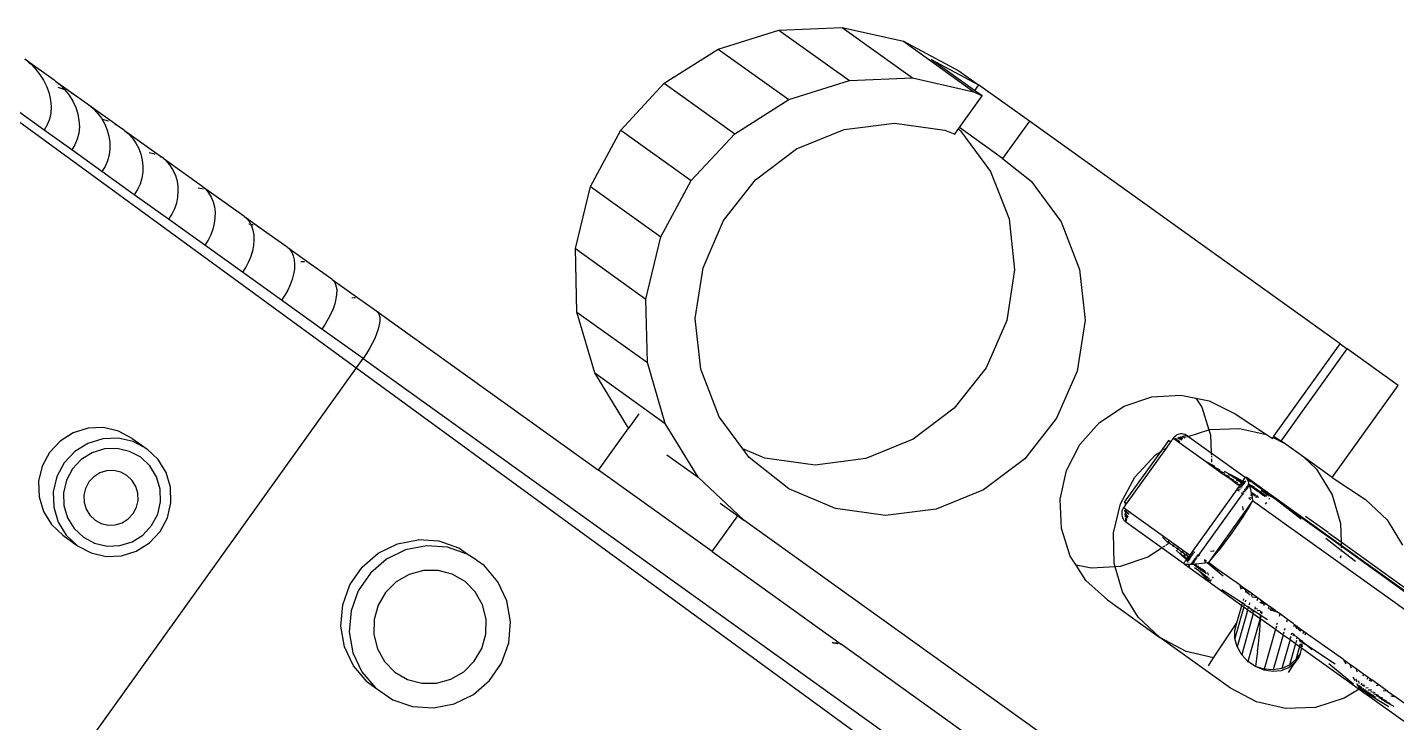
# Model space of a CAD drawing. Header units: metres. Extents: x 141303 to 146299, y 125960 to 127091.
# Drawn here: x 142377.5376 to 142377.8622, y 126614.1371 to 126614.3019 of the extents above; entities that cross this region are included whole.
import ezdxf

# ---------------------------------------------------------------- set-up
doc = ezdxf.new("R2010")
doc.units = ezdxf.units.M
doc.header["$MEASUREMENT"] = 0
doc.layers.add('Edges', color=7, linetype='Continuous')
doc.layers.add('projection lines', color=221, linetype='Continuous')
doc.layers.add('WALL NEW', color=7, linetype='Continuous', lineweight=25)

# ---------------------------------------------------------------- blocks, each defined once
blk = doc.blocks.new('ultrasound machine pl')
at = {"layer": 'Edges'}
for p, q in [((178.111, 92.696), (178.094, 92.617)), ((178.116, 92.8), (178.111, 92.72)), ((178.111, 92.72), (178.111, 92.696)), ((178.111, 92.696), (178.116, 92.613)), ((178.116, 92.8), (178.116, 92.613)), ((178.067, 92.517), (178.03, 92.423)), ((178.094, 92.617), (178.067, 92.517)), ((178.116, 92.613), (178.118, 92.309)), ((177.483, 92.022), (177.483, 92.445)), ((177.983, 92.335), (177.929, 92.257)), ((178.03, 92.423), (177.983, 92.335)), ((178.116, 92.285), (178.111, 92.21)), ((178.118, 92.309), (178.116, 92.285)), ((178.116, 92.285), (178.116, 91.937)), ((177.798, 92.129), (177.724, 92.083)), ((177.866, 92.187), (177.798, 92.129)), ((177.929, 92.257), (177.866, 92.187)), ((178.067, 92.209), (178.089, 92.141)), ((178.094, 92.113), (178.067, 92.02)), ((178.089, 92.141), (178.094, 92.113)), ((178.111, 92.21), (178.094, 92.113)), ((177.565, 92.029), (177.483, 92.022)), ((177.483, 91.557), (177.483, 92.022)), ((177.646, 92.049), (177.565, 92.029)), ((177.724, 92.083), (177.646, 92.049)), ((178.03, 91.932), (177.983, 91.85)), ((178.067, 92.02), (178.03, 91.932)), ((178.111, 92.013), (178.116, 91.937)), ((178.116, 91.937), (178.118, 91.748)), ((177.929, 91.776), (177.866, 91.712)), ((177.983, 91.85), (177.929, 91.776)), ((178.116, 91.726), (178.111, 91.657)), ((178.118, 91.748), (178.116, 91.726)), ((178.116, 91.726), (178.116, 91.219)), ((177.565, 91.563), (177.483, 91.557)), ((177.483, 91.052), (177.483, 91.557)), ((177.646, 91.582), (177.565, 91.563)), ((177.724, 91.614), (177.646, 91.582)), ((177.798, 91.657), (177.724, 91.614)), ((177.866, 91.712), (177.798, 91.657)), ((178.094, 91.567), (178.067, 91.481)), ((178.111, 91.657), (178.094, 91.567)), ((178.03, 91.399), (177.983, 91.324)), ((178.067, 91.481), (178.03, 91.399)), ((178.067, 91.464), (178.089, 91.403)), ((178.089, 91.403), (178.094, 91.381)), ((177.866, 91.196), (177.798, 91.145)), ((177.929, 91.255), (177.866, 91.196)), ((177.983, 91.324), (177.929, 91.255)), ((178.111, 91.287), (178.116, 91.219)), ((178.116, 91.219), (178.118, 91.147)), ((177.565, 91.058), (177.483, 91.052)), ((177.483, 90.511), (177.483, 91.052)), ((177.646, 91.076), (177.565, 91.058)), ((177.724, 91.105), (177.646, 91.076)), ((177.798, 91.145), (177.724, 91.105)), ((178.094, 90.981), (178.067, 90.903)), ((178.111, 91.063), (178.094, 90.981)), ((178.117, 91.129), (178.111, 91.063)), ((178.118, 91.147), (178.117, 91.129)), ((178.117, 91.129), (178.118, 90.508)), ((178.03, 90.828), (177.983, 90.759)), ((178.067, 90.903), (178.03, 90.828)), ((177.866, 90.642), (177.798, 90.596)), ((177.929, 90.696), (177.866, 90.642)), ((177.983, 90.759), (177.929, 90.696)), ((178.067, 90.679), (178.089, 90.625)), ((178.089, 90.625), (178.094, 90.607)), ((177.565, 90.516), (177.483, 90.511)), ((177.483, 89.936), (177.483, 90.511)), ((177.646, 90.532), (177.565, 90.516)), ((177.724, 90.559), (177.646, 90.532)), ((177.798, 90.596), (177.724, 90.559)), ((178.111, 90.433), (178.094, 90.359)), ((178.111, 90.523), (178.118, 90.508)), ((178.116, 90.463), (178.111, 90.433)), ((178.115, 90.477), (178.118, 90.508)), ((178.115, 90.477), (178.116, 90.463)), ((178.116, 90.463), (178.118, 89.836)), ((178.067, 90.288), (178.03, 90.221)), ((178.094, 90.359), (178.067, 90.288)), ((177.866, 90.054), (177.798, 90.012)), ((177.929, 90.103), (177.866, 90.054)), ((177.983, 90.159), (177.929, 90.103)), ((178.03, 90.221), (177.983, 90.159)), ((177.565, 89.941), (177.483, 89.936)), ((177.483, 89.33), (177.483, 89.936)), ((177.646, 89.955), (177.565, 89.941)), ((177.724, 89.979), (177.646, 89.955)), ((177.798, 90.012), (177.724, 89.979)), ((178.067, 89.86), (178.089, 89.814)), ((178.094, 89.704), (178.067, 89.642)), ((178.089, 89.814), (178.094, 89.798)), ((178.111, 89.769), (178.094, 89.704)), ((178.116, 89.82), (178.111, 89.769)), ((178.111, 89.726), (178.116, 89.674)), ((178.118, 89.836), (178.116, 89.82)), ((178.116, 89.82), (178.116, 89.674)), ((178.116, 89.674), (178.118, 89.134)), ((177.983, 89.528), (177.929, 89.478)), ((178.03, 89.582), (177.983, 89.528)), ((178.067, 89.642), (178.03, 89.582)), ((173.554, 89.299), (173.386, 89.172)), ((173.75, 89.379), (173.554, 89.299)), ((173.96, 89.407), (173.75, 89.379)), ((174.17, 89.379), (173.96, 89.407)), ((174.365, 89.299), (174.17, 89.379)), ((174.533, 89.172), (174.365, 89.299)), ((177.565, 89.335), (177.483, 89.33)), ((177.483, 88.699), (177.483, 89.33)), ((177.646, 89.348), (177.565, 89.335)), ((177.724, 89.369), (177.646, 89.348)), ((177.798, 89.398), (177.724, 89.369)), ((177.866, 89.435), (177.798, 89.398)), ((177.929, 89.478), (177.866, 89.435)), ((173.386, 89.172), (173.258, 89.006)), ((173.75, 89.134), (173.554, 89.054)), ((173.96, 89.161), (173.75, 89.134)), ((174.17, 89.134), (173.96, 89.161)), ((174.365, 89.054), (174.17, 89.134)), ((174.662, 89.006), (174.533, 89.172)), ((178.116, 89.12), (178.111, 89.077)), ((178.118, 89.134), (178.116, 89.12)), ((178.116, 89.12), (178.116, 88.856)), ((173.258, 89.006), (173.177, 88.812)), ((173.386, 88.926), (173.258, 88.76)), ((173.554, 89.054), (173.386, 88.926)), ((173.625, 88.933), (173.486, 88.827)), ((173.786, 88.999), (173.625, 88.933)), ((173.96, 89.021), (173.786, 88.999)), ((174.133, 88.999), (173.96, 89.021)), ((174.294, 88.933), (174.133, 88.999)), ((174.433, 88.827), (174.294, 88.933)), ((174.533, 88.926), (174.365, 89.054)), ((174.662, 88.76), (174.533, 88.926)), ((174.743, 88.812), (174.662, 89.006)), ((178.067, 88.967), (178.03, 88.916)), ((178.067, 89.012), (178.079, 88.991)), ((178.079, 88.991), (178.067, 88.967)), ((178.094, 89.021), (178.079, 88.991)), ((178.079, 88.991), (178.089, 88.973)), ((178.089, 88.973), (178.094, 88.96)), ((178.111, 89.077), (178.094, 89.021)), ((173.177, 88.812), (173.149, 88.605)), ((173.258, 88.76), (173.177, 88.567)), ((173.486, 88.827), (173.38, 88.69)), ((173.945, 88.737), (173.848, 88.724)), ((174.042, 88.724), (173.945, 88.737)), ((174.539, 88.69), (174.433, 88.827)), ((174.743, 88.567), (174.662, 88.76)), ((174.77, 88.605), (174.743, 88.812)), ((177.798, 88.757), (177.724, 88.732)), ((177.866, 88.788), (177.798, 88.757)), ((177.929, 88.826), (177.866, 88.788)), ((177.983, 88.868), (177.929, 88.826)), ((178.03, 88.916), (177.983, 88.868)), ((178.111, 88.9), (178.116, 88.856)), ((178.116, 88.856), (178.118, 88.406)), ((173.149, 88.605), (173.149, 88.359)), ((173.177, 88.567), (173.149, 88.359)), ((173.38, 88.69), (173.313, 88.53)), ((173.621, 88.552), (173.584, 88.463)), ((173.681, 88.629), (173.621, 88.552)), ((173.758, 88.687), (173.681, 88.629)), ((173.848, 88.724), (173.758, 88.687)), ((174.132, 88.687), (174.042, 88.724)), ((174.209, 88.629), (174.132, 88.687)), ((174.269, 88.552), (174.209, 88.629)), ((174.306, 88.463), (174.269, 88.552)), ((174.606, 88.53), (174.539, 88.69)), ((174.77, 88.359), (174.743, 88.567)), ((174.77, 88.605), (174.77, 88.359)), ((177.565, 88.702), (177.483, 88.699)), ((177.483, 88.044), (177.483, 88.699)), ((177.646, 88.713), (177.565, 88.702)), ((177.724, 88.732), (177.646, 88.713)), ((173.313, 88.53), (173.29, 88.359)), ((173.584, 88.463), (173.571, 88.367)), ((173.571, 88.367), (173.584, 88.271)), ((174.319, 88.367), (174.306, 88.463)), ((174.306, 88.271), (174.319, 88.367)), ((174.629, 88.359), (174.606, 88.53)), ((178.116, 88.395), (178.111, 88.359)), ((178.118, 88.406), (178.116, 88.395)), ((178.116, 88.395), (178.116, 88.015)), ((173.149, 88.359), (173.177, 88.151)), ((173.29, 88.359), (173.313, 88.188)), ((173.313, 88.188), (173.38, 88.028)), ((173.584, 88.271), (173.621, 88.182)), ((173.621, 88.182), (173.681, 88.106)), ((174.209, 88.106), (174.269, 88.182)), ((174.269, 88.182), (174.306, 88.271)), ((174.539, 88.028), (174.606, 88.188)), ((174.606, 88.188), (174.629, 88.359)), ((174.743, 88.151), (174.77, 88.359)), ((177.983, 88.185), (177.929, 88.15)), ((178.03, 88.225), (177.983, 88.185)), ((178.067, 88.267), (178.03, 88.225)), ((178.094, 88.312), (178.067, 88.267)), ((178.111, 88.359), (178.094, 88.312)), ((173.177, 88.151), (173.258, 87.958)), ((173.38, 88.028), (173.486, 87.891)), ((173.681, 88.106), (173.758, 88.047)), ((173.758, 88.047), (173.848, 88.01)), ((173.848, 88.01), (173.945, 87.997)), ((173.945, 87.997), (174.042, 88.01)), ((174.042, 88.01), (174.132, 88.047)), ((174.132, 88.047), (174.209, 88.106)), ((174.433, 87.891), (174.539, 88.028)), ((174.662, 87.958), (174.743, 88.151)), ((177.565, 88.047), (177.483, 88.044)), ((177.483, 87.37), (177.483, 88.044)), ((177.646, 88.056), (177.565, 88.047)), ((177.724, 88.071), (177.646, 88.056)), ((177.798, 88.092), (177.724, 88.071)), ((177.866, 88.118), (177.798, 88.092)), ((177.929, 88.15), (177.866, 88.118)), ((178.067, 88.138), (178.089, 88.107)), ((178.089, 88.107), (178.094, 88.097)), ((178.111, 88.049), (178.116, 88.015)), ((178.116, 88.015), (178.118, 87.658)), ((173.258, 87.958), (173.386, 87.792)), ((173.486, 87.891), (173.625, 87.786)), ((174.294, 87.786), (174.433, 87.891)), ((174.533, 87.792), (174.662, 87.958)), ((173.386, 87.792), (173.554, 87.664)), ((173.554, 87.664), (173.75, 87.584)), ((173.625, 87.786), (173.786, 87.719)), ((173.786, 87.719), (173.96, 87.697)), ((173.96, 87.697), (174.133, 87.719)), ((174.133, 87.719), (174.294, 87.786)), ((174.17, 87.584), (174.365, 87.664)), ((174.365, 87.664), (174.533, 87.792)), ((178.111, 87.62), (178.094, 87.583)), ((178.116, 87.649), (178.111, 87.62)), ((178.118, 87.658), (178.116, 87.649)), ((178.116, 87.649), (178.116, 87.187)), ((173.75, 87.584), (173.96, 87.557)), ((173.96, 87.557), (174.17, 87.584)), ((177.866, 87.429), (177.798, 87.408)), ((177.929, 87.454), (177.866, 87.429)), ((177.983, 87.482), (177.929, 87.454)), ((178.03, 87.513), (177.983, 87.482)), ((178.067, 87.547), (178.03, 87.513)), ((178.094, 87.583), (178.067, 87.547)), ((177.565, 87.372), (177.483, 87.37)), ((177.483, 86.681), (177.483, 87.37)), ((177.646, 87.38), (177.565, 87.372)), ((177.724, 87.392), (177.646, 87.38)), ((177.798, 87.408), (177.724, 87.392)), ((178.067, 87.284), (178.089, 87.26)), ((178.089, 87.26), (178.094, 87.251)), ((178.111, 87.214), (178.116, 87.187)), ((178.116, 87.187), (178.118, 86.907)), ((178.111, 86.877), (178.094, 86.848)), ((178.116, 86.899), (178.111, 86.877)), ((178.118, 86.907), (178.116, 86.899)), ((178.116, 86.899), (178.116, 83.188)), ((177.565, 86.683), (177.483, 86.681)), ((177.646, 86.688), (177.565, 86.683)), ((177.724, 86.698), (177.646, 86.688)), ((177.798, 86.711), (177.724, 86.698)), ((177.866, 86.727), (177.798, 86.711)), ((177.929, 86.747), (177.866, 86.727)), ((177.983, 86.769), (177.929, 86.747)), ((178.03, 86.793), (177.983, 86.769)), ((178.067, 86.82), (178.03, 86.793)), ((178.094, 86.848), (178.067, 86.82)), ((135.243, 86.681), (177.483, 86.681)), ((177.483, 86.681), (177.483, 56.562)), ((181.19, 85.528), (182.054, 85.64)), ((182.054, 85.64), (182.918, 85.528)), ((182.054, 85.64), (182.054, 84.46)), ((180.384, 85.201), (181.19, 85.528)), ((181.19, 85.528), (181.19, 84.349)), ((182.918, 85.528), (183.723, 85.201)), ((182.918, 85.528), (182.918, 84.349)), ((179.693, 84.681), (180.384, 85.201)), ((180.384, 85.201), (180.384, 84.021)), ((183.723, 85.201), (184.415, 84.681)), ((183.723, 85.201), (183.723, 84.021)), ((174.599, 84.953), (174.878, 85.033)), ((174.878, 85.033), (175.169, 85.038)), ((175.169, 85.038), (175.451, 84.97)), ((174.35, 84.806), (174.599, 84.953)), ((174.878, 84.894), (174.599, 84.814)), ((175.169, 84.9), (174.878, 84.894)), ((175.451, 84.832), (175.169, 84.9)), ((175.451, 84.97), (175.706, 84.833)), ((175.706, 84.694), (175.451, 84.832)), ((175.706, 84.833), (175.915, 84.636)), ((174.149, 84.6), (174.35, 84.806)), ((174.35, 84.667), (174.149, 84.461)), ((174.599, 84.814), (174.35, 84.667)), ((175.915, 84.497), (175.706, 84.694)), ((176.066, 84.392), (175.915, 84.636)), ((179.162, 84.003), (179.693, 84.681)), ((179.693, 84.681), (179.693, 83.501)), ((184.415, 84.681), (184.946, 84.003)), ((184.415, 84.681), (184.415, 83.501)), ((174.009, 84.35), (174.149, 84.6)), ((174.149, 84.461), (174.009, 84.211)), ((174.683, 84.49), (174.516, 84.375)), ((174.873, 84.56), (174.683, 84.49)), ((175.076, 84.578), (174.873, 84.56)), ((175.276, 84.545), (175.076, 84.578)), ((175.461, 84.461), (175.276, 84.545)), ((175.618, 84.334), (175.461, 84.461)), ((176.066, 84.253), (175.915, 84.497)), ((181.19, 84.349), (182.054, 84.46)), ((182.054, 84.46), (182.918, 84.349)), ((173.939, 84.073), (174.009, 84.35)), ((174.516, 84.375), (174.387, 84.222)), ((175.735, 84.171), (175.618, 84.334)), ((176.147, 84.118), (176.066, 84.392)), ((180.384, 84.021), (181.19, 84.349)), ((182.918, 84.349), (183.723, 84.021)), ((174.009, 84.211), (173.939, 83.935)), ((173.939, 84.073), (173.939, 83.935)), ((174.387, 84.222), (174.302, 84.04)), ((175.806, 83.984), (175.735, 84.171)), ((176.147, 83.979), (176.066, 84.253)), ((176.147, 83.979), (176.147, 84.118)), ((173.939, 83.935), (173.945, 83.65)), ((174.302, 84.04), (174.267, 83.844)), ((175.825, 83.785), (175.806, 83.984)), ((176.153, 83.833), (176.147, 83.979)), ((178.829, 83.213), (179.162, 84.003)), ((179.162, 84.003), (179.162, 82.823)), ((179.693, 83.501), (180.384, 84.021)), ((183.723, 84.021), (184.415, 83.501)), ((184.946, 84.003), (185.279, 83.213)), ((184.946, 84.003), (184.946, 82.823)), ((174.267, 83.844), (174.286, 83.645)), ((175.791, 83.589), (175.825, 83.785)), ((176.15, 83.822), (176.153, 83.833)), ((176.153, 83.694), (176.15, 83.822)), ((181.185, 83.638), (181.871, 83.785)), ((181.871, 83.785), (182.572, 83.752)), ((182.572, 83.752), (183.24, 83.543)), ((173.945, 83.65), (174.026, 83.376)), ((174.286, 83.645), (174.357, 83.458)), ((175.706, 83.407), (175.791, 83.589)), ((176.083, 83.418), (176.153, 83.694)), ((180.562, 83.322), (181.185, 83.638)), ((183.24, 83.543), (183.831, 83.172)), ((174.026, 83.376), (174.177, 83.132)), ((174.357, 83.458), (174.474, 83.295)), ((175.576, 83.254), (175.706, 83.407)), ((175.943, 83.168), (176.083, 83.418)), ((179.162, 82.823), (179.693, 83.501)), ((184.415, 83.501), (184.946, 82.823)), ((174.474, 83.295), (174.631, 83.168)), ((174.631, 83.168), (174.816, 83.084)), ((175.41, 83.138), (175.576, 83.254)), ((175.742, 82.962), (175.943, 83.168)), ((178.118, 81.289), (178.116, 83.188)), ((178.116, 83.188), (178.825, 83.188)), ((178.825, 83.188), (178.829, 83.213)), ((178.825, 83.188), (178.829, 83.188)), ((178.829, 83.213), (178.829, 83.188)), ((178.829, 83.188), (179.06, 83.188)), ((180.043, 82.859), (180.562, 83.322)), ((183.831, 83.172), (184.303, 82.663)), ((185.279, 83.213), (185.393, 82.366)), ((185.279, 83.213), (185.279, 82.033)), ((174.177, 83.132), (174.387, 82.935)), ((174.816, 83.084), (175.016, 83.051)), ((175.016, 83.051), (175.219, 83.069)), ((175.219, 83.069), (175.41, 83.138)), ((175.493, 82.815), (175.742, 82.962)), ((174.387, 82.935), (174.641, 82.797)), ((174.641, 82.797), (174.924, 82.729)), ((175.214, 82.735), (175.493, 82.815)), ((178.829, 82.033), (179.162, 82.823)), ((179.664, 82.279), (180.043, 82.859)), ((184.946, 82.823), (185.279, 82.033)), ((174.924, 82.729), (175.214, 82.735)), ((184.303, 82.663), (184.625, 82.052)), ((185.296, 82.765), (185.393, 82.039)), ((185.296, 82.039), (185.296, 82.765)), ((178.829, 82.557), (178.829, 82.033)), ((179.497, 81.764), (179.664, 82.279)), ((185.393, 82.366), (185.393, 82.039)), ((178.715, 81.186), (178.829, 82.033)), ((184.625, 82.052), (184.657, 81.911)), ((185.279, 82.033), (185.296, 81.911)), ((185.393, 82.039), (185.296, 82.039)), ((185.296, 81.911), (185.296, 82.039)), ((185.393, 81.186), (185.393, 82.039)), ((184.742, 81.872), (184.529, 81.217)), ((184.657, 81.911), (184.744, 81.911)), ((184.744, 81.911), (184.742, 81.872)), ((184.744, 81.911), (184.766, 81.911)), ((184.766, 81.186), (184.766, 81.911)), ((184.766, 81.911), (185.296, 81.911)), ((179.451, 81.624), (179.497, 81.764)), ((179.568, 81.444), (179.497, 81.764)), ((178.715, 81.581), (178.715, 81.289)), ((179.418, 80.937), (179.451, 81.624)), ((178.118, 81.289), (178.116, 79.126)), ((178.118, 81.289), (178.715, 81.289)), ((178.715, 81.289), (178.715, 81.186)), ((179.89, 80.833), (179.568, 81.444)), ((178.715, 75.575), (178.715, 81.186)), ((184.529, 81.217), (184.15, 80.637)), ((184.766, 81.186), (184.742, 80.692)), ((185.393, 81.186), (184.766, 81.186)), ((185.393, 75.983), (185.393, 81.186)), ((179.568, 80.264), (179.418, 80.937)), ((180.362, 80.324), (179.89, 80.833)), ((184.15, 80.637), (183.632, 80.174)), ((184.742, 80.692), (184.529, 80.037)), ((179.89, 79.653), (179.568, 80.264)), ((180.953, 79.953), (180.362, 80.324)), ((183.632, 80.174), (183.008, 79.858)), ((184.529, 80.037), (184.15, 79.458)), ((181.622, 79.744), (180.953, 79.953)), ((183.008, 79.858), (182.323, 79.711)), ((180.362, 79.144), (179.89, 79.653)), ((182.323, 79.711), (181.622, 79.744)), ((184.15, 79.458), (183.632, 78.994)), ((178.067, 79.241), (178.067, 79.223)), ((178.067, 79.223), (178.094, 79.167)), ((178.094, 79.177), (178.067, 79.223)), ((178.094, 79.177), (178.094, 79.167)), ((178.094, 79.167), (178.094, 79.159)), ((178.111, 79.127), (178.111, 79.137)), ((178.116, 79.126), (178.111, 79.127)), ((178.111, 79.119), (178.116, 79.115)), ((178.118, 79.122), (178.116, 79.126)), ((178.118, 79.122), (178.116, 79.115)), ((178.116, 79.115), (178.118, 79.111)), ((178.118, 79.111), (178.116, 79.107)), ((178.116, 79.107), (178.118, 79.104)), ((178.118, 79.104), (178.116, 76.945)), ((180.953, 78.773), (180.362, 79.144)), ((183.632, 78.994), (183.008, 78.678)), ((181.622, 78.564), (180.953, 78.773)), ((183.008, 78.678), (182.323, 78.532)), ((182.323, 78.532), (181.622, 78.564)), ((181.454, 77.849), (181.822, 78.007)), ((181.822, 78.007), (182.218, 78.066)), ((182.218, 78.066), (182.617, 78.023)), ((182.617, 78.023), (182.99, 77.88)), ((181.141, 77.604), (181.454, 77.849)), ((182.99, 77.88), (183.313, 77.647)), ((180.904, 77.287), (181.141, 77.604)), ((183.313, 77.647), (183.564, 77.34)), ((180.85, 77.152), (180.904, 77.287)), ((181.884, 77.146), (182.293, 77.199)), ((182.293, 77.199), (182.702, 77.146)), ((183.564, 77.34), (183.649, 77.149)), ((180.758, 76.921), (180.85, 77.152)), ((180.935, 76.961), (180.85, 77.152)), ((181.176, 76.746), (181.504, 76.992)), ((181.504, 76.992), (181.884, 77.146)), ((181.736, 76.996), (181.73, 76.979)), ((181.744, 77.012), (181.736, 76.996)), ((181.754, 77.027), (181.744, 77.012)), ((181.766, 77.041), (181.754, 77.027)), ((181.78, 77.053), (181.766, 77.041)), ((181.795, 77.063), (181.78, 77.053)), ((181.78, 76.988), (181.811, 77.017)), ((181.78, 76.988), (181.811, 77.011)), ((181.78, 76.982), (181.811, 77.005)), ((181.811, 77.002), (181.78, 76.982)), ((181.78, 76.978), (181.811, 76.998)), ((181.78, 76.972), (181.811, 76.989)), ((181.811, 77.071), (181.795, 77.063)), ((181.828, 77.077), (181.811, 77.071)), ((181.811, 77.011), (181.811, 77.015)), ((181.811, 77.005), (181.811, 77.011)), ((181.846, 77.081), (181.828, 77.077)), ((181.828, 77.032), (181.846, 77.047)), ((181.828, 77.029), (181.846, 77.038)), ((181.828, 77.017), (181.846, 77.03)), ((181.828, 77.021), (181.846, 77.03)), ((181.828, 77.024), (181.828, 77.029)), ((181.846, 77.026), (181.828, 77.014)), ((181.828, 77.014), (181.846, 77.02)), ((181.828, 77.009), (181.828, 77.014)), ((181.828, 76.998), (181.846, 77.008)), ((181.828, 76.986), (181.846, 76.994)), ((181.865, 77.082), (181.846, 77.081)), ((181.846, 77.038), (181.846, 77.044)), ((181.846, 77.03), (181.846, 77.035)), ((181.865, 77.082), (181.865, 75.977)), ((181.908, 77.082), (181.865, 77.082)), ((181.908, 77.082), (181.928, 77.097)), ((181.908, 77.082), (181.918, 77.082)), ((181.918, 77.082), (181.928, 77.089)), ((181.918, 77.082), (181.928, 77.082)), ((182.775, 77.117), (181.928, 77.117)), ((181.928, 77.097), (181.928, 77.117)), ((181.928, 77.089), (181.928, 77.097)), ((181.928, 77.082), (181.928, 77.089)), ((182.861, 77.082), (181.928, 77.082)), ((182.702, 77.146), (182.775, 77.117)), ((182.963, 77.117), (182.775, 77.117)), ((182.775, 77.117), (182.797, 77.108)), ((182.825, 77.097), (182.861, 77.082)), ((182.963, 77.082), (182.861, 77.082)), ((182.963, 77.097), (182.963, 77.117)), ((182.963, 77.097), (182.985, 77.082)), ((182.963, 77.097), (182.963, 77.089)), ((182.963, 77.082), (182.963, 77.089)), ((182.963, 77.089), (182.974, 77.082)), ((182.974, 77.082), (182.963, 77.082)), ((182.985, 77.082), (182.974, 77.082)), ((182.985, 77.082), (183.003, 77.082)), ((183.003, 77.082), (183.007, 77.082)), ((183.026, 77.082), (183.003, 77.082)), ((183.046, 77.08), (183.026, 77.082)), ((183.026, 77.082), (183.026, 77.069)), ((183.026, 77.069), (183.046, 77.054)), ((183.026, 77.069), (183.026, 77.062)), ((183.026, 77.062), (183.046, 77.048)), ((183.026, 77.062), (183.026, 77.058)), ((183.026, 77.058), (183.046, 77.045)), ((183.026, 77.058), (183.026, 77.055)), ((183.026, 77.055), (183.046, 77.041)), ((183.026, 77.055), (183.026, 77.049)), ((183.026, 77.049), (183.046, 77.037)), ((183.026, 77.049), (183.026, 77.044)), ((183.026, 77.044), (183.046, 77.033)), ((183.026, 77.044), (183.026, 77.038)), ((183.026, 77.038), (183.046, 77.027)), ((183.026, 77.038), (183.026, 77.024)), ((183.026, 77.024), (183.046, 77.015)), ((183.026, 77.024), (183.026, 77.015)), ((183.026, 77.015), (183.046, 77.007)), ((183.026, 77.015), (183.026, 77.008)), ((183.026, 77.008), (183.046, 77.001)), ((183.026, 77.008), (183.026, 76.99)), ((183.046, 76.986), (183.026, 76.99)), ((183.026, 76.99), (183.026, 76.543)), ((183.066, 77.076), (183.046, 77.08)), ((183.084, 77.069), (183.066, 77.076)), ((183.066, 77.039), (183.066, 77.034)), ((183.066, 77.034), (183.102, 77.008)), ((183.066, 77.034), (183.102, 77.011)), ((183.066, 77.031), (183.102, 77.005)), ((183.066, 77.029), (183.102, 77.005)), ((183.066, 77.025), (183.102, 77.005)), ((183.066, 77.021), (183.102, 77)), ((183.066, 77.016), (183.102, 76.997)), ((183.066, 77.006), (183.102, 76.99)), ((183.066, 76.999), (183.083, 76.992)), ((183.066, 76.995), (183.083, 76.992)), ((183.083, 76.992), (183.089, 76.987)), ((183.102, 77.06), (183.084, 77.069)), ((183.118, 77.048), (183.102, 77.06)), ((183.102, 77.005), (183.102, 77)), ((183.132, 77.034), (183.118, 77.048)), ((183.118, 76.999), (183.118, 76.994)), ((183.118, 76.994), (183.132, 76.982)), ((183.118, 76.994), (183.132, 76.985)), ((183.118, 76.994), (183.132, 76.988)), ((183.118, 76.991), (183.132, 76.982)), ((183.144, 77.018), (183.132, 77.034)), ((183.154, 77.001), (183.144, 77.018)), ((183.161, 76.982), (183.154, 77.001)), ((183.595, 77.014), (183.4, 76.754)), ((183.649, 77.149), (183.595, 77.014)), ((183.649, 77.149), (183.725, 76.98)), ((180.714, 76.53), (180.758, 76.921)), ((181.144, 76.705), (180.935, 76.961)), ((181.725, 76.943), (181.726, 76.961)), ((181.725, 76.943), (181.73, 76.945)), ((181.725, 76.943), (181.725, 76.338)), ((181.73, 76.979), (181.726, 76.961)), ((181.736, 76.949), (181.766, 76.972)), ((181.736, 76.952), (181.766, 76.972)), ((181.736, 76.949), (181.766, 76.969)), ((181.736, 76.949), (181.766, 76.965)), ((181.736, 76.949), (181.766, 76.96)), ((181.736, 76.946), (181.766, 76.955)), ((181.766, 76.972), (181.766, 76.977)), ((181.78, 76.966), (181.811, 76.979)), ((181.78, 76.959), (181.811, 76.968)), ((181.828, 76.973), (181.846, 76.978)), ((183.102, 76.975), (183.066, 76.982)), ((183.089, 76.987), (183.102, 76.983)), ((183.102, 76.983), (183.102, 76.978)), ((183.118, 76.983), (183.132, 76.977)), ((183.118, 76.978), (183.132, 76.973)), ((183.132, 76.969), (183.118, 76.972)), ((183.118, 76.966), (183.132, 76.955)), ((183.144, 76.979), (183.165, 76.963)), ((183.144, 76.975), (183.165, 76.963)), ((183.144, 76.972), (183.165, 76.963)), ((183.165, 76.963), (183.144, 76.967)), ((183.144, 76.946), (183.165, 76.93)), ((183.165, 76.963), (183.161, 76.982)), ((183.165, 76.93), (183.165, 76.963)), ((183.165, 76.963), (183.167, 76.943)), ((183.167, 76.943), (183.165, 76.923)), ((183.165, 76.923), (183.165, 76.93)), ((183.165, 76.93), (183.4, 76.754)), ((183.165, 76.923), (183.165, 76.547)), ((183.725, 76.98), (183.785, 76.591)), ((180.925, 76.425), (181.144, 76.705)), ((181.144, 76.705), (181.176, 76.746)), ((181.186, 76.654), (181.144, 76.705)), ((181.509, 76.421), (181.186, 76.654)), ((183.357, 76.697), (183.165, 76.547)), ((183.4, 76.754), (183.357, 76.697)), ((183.4, 76.754), (183.41, 76.746)), ((183.41, 76.746), (183.661, 76.425)), ((180.714, 76.53), (180.714, 75.65)), ((183.026, 76.543), (183.039, 76.45)), ((183.026, 76.543), (183.026, 76.445)), ((183.039, 76.45), (183.026, 76.445)), ((183.026, 76.445), (183.046, 76.315)), ((183.026, 76.445), (183.026, 76.35)), ((183.044, 76.452), (183.039, 76.45)), ((183.039, 76.45), (183.046, 76.4)), ((183.102, 76.497), (183.066, 76.468)), ((183.132, 76.52), (183.118, 76.509)), ((183.165, 76.547), (183.144, 76.53)), ((183.165, 76.547), (183.165, 75.977)), ((183.785, 76.591), (183.806, 76.082)), ((180.768, 76.051), (180.925, 76.425)), ((181.725, 76.338), (181.509, 76.421)), ((181.725, 76.338), (181.725, 75.977)), ((181.73, 76.336), (181.725, 76.338)), ((181.766, 76.322), (181.736, 76.334)), ((181.811, 76.305), (181.78, 76.317)), ((181.828, 76.298), (181.846, 76.415)), ((181.828, 76.286), (181.828, 76.298)), ((181.841, 76.294), (181.828, 76.298)), ((181.828, 76.213), (181.841, 76.294)), ((181.828, 76.143), (181.846, 76.247)), ((181.841, 76.294), (181.846, 76.329)), ((181.846, 76.292), (181.841, 76.294)), ((183.026, 76.35), (183.046, 76.235)), ((183.026, 76.35), (183.026, 76.261)), ((183.026, 76.261), (183.046, 76.158)), ((183.026, 76.261), (183.026, 76.176)), ((183.066, 76.259), (183.102, 75.998)), ((183.661, 76.425), (183.806, 76.082)), ((181.786, 75.977), (181.811, 76.162)), ((181.792, 75.977), (181.811, 76.101)), ((181.828, 76.076), (181.846, 76.169)), ((181.828, 76.014), (181.846, 76.095)), ((183.026, 76.176), (183.046, 76.085)), ((183.026, 76.176), (183.026, 76.098)), ((183.026, 76.098), (183.046, 76.018)), ((183.026, 76.098), (183.026, 76.027)), ((183.066, 76.189), (183.098, 75.977)), ((183.066, 76.121), (183.09, 75.977)), ((183.806, 76.082), (183.81, 75.983)), ((180.714, 75.65), (180.768, 76.051)), ((181.72, 75.974), (181.725, 75.977)), ((181.72, 75.966), (181.72, 75.974)), ((181.725, 75.952), (181.72, 75.966)), ((181.72, 75.966), (181.72, 74.997)), ((181.785, 75.974), (181.725, 75.977)), ((181.725, 75.974), (181.725, 75.952)), ((181.733, 75.937), (181.725, 75.952)), ((181.749, 75.916), (181.733, 75.937)), ((181.736, 75.892), (181.733, 75.884)), ((181.744, 75.908), (181.736, 75.892)), ((181.749, 75.916), (181.744, 75.908)), ((181.764, 75.892), (181.749, 75.916)), ((181.772, 75.881), (181.764, 75.892)), ((181.78, 75.949), (181.766, 75.937)), ((181.772, 75.881), (181.774, 75.892)), ((181.777, 75.876), (181.772, 75.881)), ((181.777, 75.876), (181.779, 75.892)), ((181.782, 75.869), (181.777, 75.876)), ((181.78, 75.949), (181.785, 75.974)), ((181.78, 75.949), (181.789, 75.955)), ((181.78, 75.937), (181.78, 75.949)), ((181.782, 75.869), (181.785, 75.892)), ((181.792, 75.974), (181.785, 75.974)), ((181.786, 75.937), (181.789, 75.955)), ((181.786, 75.864), (181.793, 75.892)), ((181.789, 75.955), (181.792, 75.974)), ((181.795, 75.959), (181.789, 75.955)), ((181.8, 75.974), (181.792, 75.974)), ((181.793, 75.937), (181.795, 75.959)), ((181.795, 75.959), (181.8, 75.974)), ((181.807, 75.965), (181.795, 75.959)), ((181.796, 75.864), (181.802, 75.892)), ((181.8, 75.977), (181.811, 76.042)), ((181.809, 75.974), (181.8, 75.974)), ((181.802, 75.937), (181.807, 75.965)), ((181.806, 75.864), (181.813, 75.892)), ((181.811, 75.967), (181.807, 75.965)), ((181.809, 75.977), (181.811, 75.987)), ((181.811, 75.967), (181.809, 75.974)), ((181.819, 75.969), (181.809, 75.974)), ((181.819, 75.969), (181.811, 75.967)), ((181.812, 75.937), (181.819, 75.969)), ((181.818, 75.864), (181.825, 75.892)), ((181.828, 75.973), (181.819, 75.969)), ((181.824, 75.937), (181.828, 75.973)), ((181.833, 75.974), (181.828, 75.973)), ((181.832, 75.864), (181.841, 75.892)), ((181.836, 75.974), (181.833, 75.974)), ((181.834, 75.977), (181.846, 76.027)), ((181.846, 75.976), (181.836, 75.974)), ((181.838, 75.937), (181.849, 75.974)), ((181.849, 75.974), (181.846, 75.976)), ((181.848, 75.864), (181.858, 75.892)), ((181.865, 75.977), (181.849, 75.974)), ((181.856, 75.937), (181.868, 75.974)), ((181.868, 75.974), (181.865, 75.977)), ((181.867, 75.864), (181.878, 75.892)), ((181.89, 75.974), (181.868, 75.974)), ((181.876, 75.937), (181.89, 75.974)), ((181.886, 75.864), (181.9, 75.892)), ((181.915, 75.974), (181.89, 75.974)), ((181.898, 75.937), (181.915, 75.974)), ((181.906, 75.864), (181.921, 75.892)), ((181.928, 75.974), (181.915, 75.974)), ((181.922, 75.937), (181.928, 75.948)), ((181.922, 75.864), (181.928, 75.874)), ((181.927, 75.864), (181.928, 75.874)), ((181.928, 75.948), (181.928, 75.974)), ((182.963, 75.974), (181.928, 75.974)), ((181.928, 75.937), (181.928, 75.948)), ((181.928, 75.874), (181.928, 75.892)), ((181.928, 75.874), (182.963, 75.874)), ((181.928, 75.874), (181.949, 75.865)), ((182.963, 75.874), (182.942, 75.865)), ((182.963, 75.948), (182.963, 75.974)), ((182.976, 75.974), (182.963, 75.974)), ((182.963, 75.937), (182.963, 75.948)), ((182.963, 75.948), (182.968, 75.937)), ((182.963, 75.874), (182.963, 75.892)), ((182.963, 75.874), (182.969, 75.864)), ((182.963, 75.874), (182.963, 75.864)), ((182.97, 75.892), (182.985, 75.864)), ((182.976, 75.974), (182.992, 75.937)), ((183.001, 75.974), (182.976, 75.974)), ((182.991, 75.892), (183.004, 75.864)), ((183.001, 75.974), (183.015, 75.937)), ((183.023, 75.974), (183.001, 75.974)), ((183.012, 75.892), (183.024, 75.864)), ((183.026, 75.977), (183.023, 75.974)), ((183.023, 75.974), (183.035, 75.937)), ((183.026, 76.027), (183.041, 75.977)), ((183.026, 76.027), (183.026, 75.977)), ((183.041, 75.974), (183.026, 75.977)), ((183.032, 75.892), (183.042, 75.864)), ((183.046, 75.976), (183.041, 75.974)), ((183.041, 75.974), (183.052, 75.937)), ((183.057, 75.974), (183.046, 75.976)), ((183.05, 75.892), (183.059, 75.864)), ((183.057, 75.974), (183.067, 75.937)), ((183.066, 75.972), (183.057, 75.974)), ((183.065, 75.892), (183.073, 75.864)), ((183.066, 76.057), (183.081, 75.977)), ((183.066, 75.996), (183.07, 75.977)), ((183.072, 75.97), (183.066, 75.972)), ((183.071, 75.974), (183.072, 75.97)), ((183.082, 75.974), (183.072, 75.97)), ((183.072, 75.97), (183.079, 75.937)), ((183.084, 75.965), (183.072, 75.97)), ((183.078, 75.892), (183.085, 75.864)), ((183.09, 75.977), (183.082, 75.974)), ((183.082, 75.974), (183.084, 75.965)), ((183.084, 75.965), (183.089, 75.937)), ((183.093, 75.96), (183.084, 75.965)), ((183.089, 75.892), (183.095, 75.864)), ((183.099, 75.974), (183.09, 75.977)), ((183.091, 75.974), (183.093, 75.96)), ((183.093, 75.96), (183.097, 75.937)), ((183.102, 75.955), (183.093, 75.96)), ((183.098, 75.892), (183.103, 75.862)), ((183.165, 75.977), (183.099, 75.974)), ((183.099, 75.974), (183.102, 75.955)), ((183.102, 75.955), (183.104, 75.937)), ((183.109, 75.95), (183.102, 75.955)), ((183.105, 75.892), (183.109, 75.869)), ((183.109, 75.95), (183.11, 75.937)), ((183.118, 75.944), (183.109, 75.95)), ((183.114, 75.876), (183.109, 75.869)), ((183.111, 75.892), (183.114, 75.876)), ((183.118, 75.881), (183.114, 75.876)), ((183.114, 75.876), (183.126, 75.823)), ((183.117, 75.892), (183.118, 75.881)), ((183.125, 75.937), (183.118, 75.944)), ((183.126, 75.892), (183.118, 75.881)), ((183.118, 75.881), (183.126, 75.823)), ((183.144, 75.914), (183.126, 75.892)), ((183.157, 75.937), (183.144, 75.914)), ((183.154, 75.896), (183.144, 75.914)), ((183.161, 75.878), (183.154, 75.896)), ((183.166, 75.954), (183.157, 75.937)), ((183.161, 75.878), (183.166, 75.954)), ((183.165, 75.858), (183.161, 75.878)), ((183.165, 75.977), (183.17, 75.974)), ((183.166, 75.954), (183.165, 75.974)), ((183.171, 75.966), (183.166, 75.954)), ((183.17, 75.974), (183.171, 75.966)), ((183.171, 74.375), (183.171, 75.966)), ((183.81, 75.983), (183.828, 75.983)), ((183.828, 75.983), (183.851, 75.817)), ((183.828, 75.983), (183.846, 75.983)), ((183.846, 75.983), (183.851, 75.864)), ((183.846, 75.983), (185.393, 75.983)), ((185.393, 75.983), (185.393, 75.864)), ((181.733, 75.6), (181.764, 75.769)), ((181.733, 75.6), (181.764, 75.744)), ((181.733, 75.6), (181.764, 75.72)), ((181.733, 75.6), (181.764, 75.698)), ((181.764, 75.823), (181.764, 75.769)), ((181.786, 75.864), (181.782, 75.869)), ((181.786, 75.854), (181.786, 75.864)), ((181.794, 75.854), (181.786, 75.864)), ((181.786, 75.817), (181.794, 75.854)), ((181.786, 75.783), (181.801, 75.846)), ((181.786, 75.752), (181.809, 75.836)), ((181.786, 75.724), (181.81, 75.798)), ((181.786, 75.7), (181.81, 75.764)), ((181.786, 75.679), (181.81, 75.735)), ((181.786, 75.662), (181.81, 75.711)), ((181.786, 75.649), (181.81, 75.693)), ((181.801, 75.846), (181.794, 75.854)), ((181.809, 75.836), (181.801, 75.846)), ((181.837, 75.804), (181.809, 75.836)), ((181.866, 75.772), (181.837, 75.804)), ((181.897, 75.739), (181.866, 75.772)), ((181.92, 75.767), (181.897, 75.739)), ((181.917, 75.719), (181.897, 75.739)), ((181.904, 75.541), (181.917, 75.719)), ((181.928, 75.708), (181.917, 75.719)), ((181.918, 75.739), (181.92, 75.767)), ((181.92, 75.767), (181.92, 75.772)), ((181.925, 75.772), (181.92, 75.772)), ((181.928, 75.739), (181.928, 75.772)), ((182.963, 75.708), (181.928, 75.708)), ((182.011, 75.701), (181.928, 75.708)), ((181.928, 75.541), (181.928, 75.708)), ((182.096, 75.695), (182.011, 75.701)), ((182.071, 75.772), (182.095, 75.749)), ((182.095, 75.749), (182.104, 75.739)), ((182.183, 75.69), (182.096, 75.695)), ((182.27, 75.687), (182.183, 75.69)), ((182.357, 75.685), (182.27, 75.687)), ((182.445, 75.684), (182.357, 75.685)), ((182.533, 75.685), (182.445, 75.684)), ((182.621, 75.687), (182.533, 75.685)), ((182.708, 75.69), (182.621, 75.687)), ((182.794, 75.695), (182.708, 75.69)), ((182.795, 75.749), (182.786, 75.739)), ((182.879, 75.701), (182.794, 75.695)), ((182.819, 75.772), (182.795, 75.749)), ((182.963, 75.708), (182.879, 75.701)), ((182.963, 75.772), (182.963, 75.739)), ((182.994, 75.739), (182.963, 75.708)), ((182.963, 70.59), (182.963, 75.708)), ((182.966, 75.772), (182.994, 75.739)), ((183.012, 75.759), (182.994, 75.739)), ((183.01, 75.763), (183.006, 75.772)), ((183.012, 75.759), (183.01, 75.763)), ((183.025, 75.772), (183.012, 75.759)), ((183.024, 75.704), (183.054, 75.67)), ((183.032, 75.78), (183.025, 75.772)), ((183.025, 75.772), (183.054, 75.725)), ((183.042, 75.707), (183.026, 75.735)), ((183.041, 75.79), (183.032, 75.78)), ((183.032, 75.78), (183.054, 75.741)), ((183.054, 75.804), (183.041, 75.79)), ((183.041, 75.79), (183.054, 75.765)), ((183.054, 75.688), (183.042, 75.707)), ((183.05, 75.804), (183.054, 75.797)), ((183.081, 75.835), (183.054, 75.804)), ((183.103, 75.862), (183.081, 75.835)), ((183.105, 75.864), (183.103, 75.862)), ((183.109, 75.869), (183.105, 75.864)), ((183.105, 75.853), (183.126, 75.743)), ((183.105, 75.817), (183.126, 75.72)), ((183.105, 75.783), (183.126, 75.698)), ((183.105, 75.752), (183.126, 75.678)), ((183.105, 75.724), (183.126, 75.66)), ((183.105, 75.7), (183.126, 75.644)), ((183.109, 75.869), (183.126, 75.769)), ((183.126, 75.823), (183.126, 75.795)), ((183.144, 75.577), (183.144, 75.696)), ((183.165, 75.858), (183.165, 75.541)), ((183.851, 75.864), (185.393, 75.864)), ((183.851, 75.817), (183.851, 75.864)), ((183.851, 75.484), (183.851, 75.817)), ((185.393, 75.011), (185.393, 75.864)), ((180.714, 74.47), (180.714, 75.65)), ((180.768, 75.249), (180.714, 75.65)), ((181.733, 75.6), (181.764, 75.678)), ((181.733, 75.6), (181.764, 75.66)), ((181.733, 75.6), (181.764, 75.644)), ((181.733, 75.6), (181.764, 75.631)), ((181.733, 75.594), (181.764, 75.62)), ((181.733, 75.589), (181.764, 75.611)), ((181.733, 75.589), (181.764, 75.606)), ((181.733, 75.594), (181.733, 75.6)), ((181.733, 75.589), (181.733, 75.594)), ((181.733, 75.555), (181.733, 75.589)), ((181.764, 75.586), (181.733, 75.555)), ((181.733, 75.555), (181.733, 75.551)), ((181.764, 75.541), (181.733, 75.541)), ((181.786, 75.64), (181.81, 75.681)), ((181.81, 75.639), (181.786, 75.611)), ((181.81, 75.541), (181.786, 75.541)), ((181.897, 75.436), (181.904, 75.541)), ((181.904, 75.541), (181.897, 75.541)), ((181.928, 75.541), (181.904, 75.541)), ((181.928, 75.177), (181.928, 75.541)), ((183.054, 75.541), (183.024, 75.541)), ((183.105, 75.679), (183.126, 75.63)), ((183.105, 75.662), (183.126, 75.619)), ((183.105, 75.649), (183.105, 75.64)), ((183.105, 75.64), (183.126, 75.611)), ((183.105, 75.611), (183.105, 75.615)), ((183.119, 75.596), (183.105, 75.611)), ((183.126, 75.541), (183.105, 75.541)), ((183.126, 75.588), (183.119, 75.596)), ((183.126, 75.611), (183.126, 75.605)), ((183.144, 75.577), (183.165, 75.541)), ((183.165, 75.541), (183.144, 75.566)), ((183.165, 75.541), (183.144, 75.541)), ((183.144, 75.023), (183.165, 75.536)), ((183.165, 75.536), (183.165, 75.541)), ((183.165, 75.536), (183.165, 74.371)), ((181.752, 75.008), (181.733, 75.345)), ((183.851, 75.484), (183.819, 75.249)), ((183.851, 75.011), (183.851, 75.484)), ((180.917, 74.895), (180.768, 75.249)), ((181.897, 75.132), (181.904, 75.148)), ((181.904, 75.148), (181.928, 75.177)), ((181.904, 75.148), (181.928, 75.156)), ((181.928, 75.099), (181.904, 75.148)), ((181.928, 75.156), (181.928, 75.177)), ((181.928, 75.099), (181.928, 75.156)), ((183.819, 75.249), (183.661, 74.876)), ((181.72, 74.964), (181.298, 74.812)), ((181.488, 74.914), (181.72, 74.997)), ((181.72, 74.997), (181.724, 74.999)), ((181.72, 74.997), (181.72, 74.964)), ((181.72, 74.964), (181.724, 74.965)), ((181.72, 74.964), (181.72, 74.898)), ((181.733, 75.002), (181.752, 75.008)), ((181.733, 74.968), (181.749, 74.973)), ((181.749, 74.973), (181.752, 75.008)), ((181.749, 74.973), (181.764, 74.979)), ((181.751, 74.909), (181.749, 74.973)), ((181.752, 75.008), (181.759, 75.011)), ((181.759, 75.011), (181.764, 75.013)), ((181.786, 75.02), (181.81, 75.029)), ((181.786, 74.986), (181.81, 74.995)), ((181.897, 75.061), (181.913, 75.066)), ((181.909, 75.057), (181.897, 75.053)), ((181.897, 75.026), (181.904, 75.029)), ((181.897, 74.987), (181.904, 75.029)), ((181.897, 74.96), (181.914, 74.968)), ((181.897, 74.953), (181.928, 74.892)), ((181.904, 75.029), (181.909, 75.057)), ((181.904, 75.029), (181.914, 75.033)), ((181.909, 75.057), (181.913, 75.066)), ((181.913, 75.066), (181.928, 75.099)), ((181.913, 75.066), (181.927, 75.071)), ((181.914, 75.033), (181.928, 75.037)), ((181.914, 74.968), (181.928, 74.971)), ((181.927, 75.071), (181.928, 75.099)), ((181.928, 75.037), (181.927, 75.071)), ((181.928, 74.971), (181.928, 75.037)), ((181.928, 74.892), (181.928, 74.971)), ((183.21, 74.622), (183.21, 74.997)), ((183.851, 75.011), (185.393, 75.011)), ((183.851, 75.011), (183.873, 74.47)), ((180.788, 74.89), (180.917, 74.895)), ((180.917, 74.895), (181.488, 74.914)), ((181.692, 74.888), (181.226, 74.721)), ((181.226, 74.721), (181.298, 74.812)), ((181.72, 74.806), (181.257, 74.64)), ((181.298, 74.812), (181.388, 74.878)), ((181.388, 74.878), (181.488, 74.914)), ((181.684, 74.89), (181.692, 74.888)), ((181.692, 74.888), (181.72, 74.898)), ((181.72, 74.898), (181.724, 74.9)), ((181.72, 74.898), (181.72, 74.806)), ((181.724, 74.807), (181.72, 74.806)), ((181.72, 74.806), (181.72, 74.692)), ((181.733, 74.903), (181.751, 74.909)), ((181.733, 74.829), (181.756, 74.816)), ((181.756, 74.816), (181.733, 74.811)), ((181.738, 74.859), (181.754, 74.849)), ((181.764, 74.914), (181.751, 74.909)), ((181.754, 74.849), (181.751, 74.909)), ((181.754, 74.849), (181.764, 74.842)), ((181.756, 74.816), (181.754, 74.849)), ((181.756, 74.816), (181.764, 74.819)), ((181.756, 74.816), (181.764, 74.808)), ((181.76, 74.712), (181.756, 74.816)), ((181.786, 74.92), (181.81, 74.929)), ((181.786, 74.787), (181.81, 74.762)), ((181.792, 74.832), (181.787, 74.827)), ((181.787, 74.827), (181.81, 74.801)), ((181.81, 74.838), (181.792, 74.832)), ((181.897, 74.867), (181.928, 74.878)), ((181.898, 74.813), (181.897, 74.826)), ((181.913, 74.767), (181.897, 74.792)), ((181.897, 74.756), (181.913, 74.761)), ((181.897, 74.752), (181.913, 74.761)), ((181.913, 74.767), (181.898, 74.813)), ((181.928, 74.8), (181.898, 74.813)), ((181.913, 74.767), (181.928, 74.852)), ((181.913, 74.761), (181.913, 74.767)), ((181.913, 74.761), (181.916, 74.759)), ((181.916, 74.759), (181.928, 74.764)), ((181.928, 74.725), (181.916, 74.759)), ((181.928, 74.878), (181.928, 74.892)), ((181.928, 74.852), (181.928, 74.878)), ((181.928, 74.764), (181.928, 74.852)), ((181.928, 74.725), (181.928, 74.764)), ((183.661, 74.876), (183.41, 74.555)), ((181.72, 74.692), (181.149, 74.487)), ((181.149, 74.487), (181.174, 74.609)), ((181.174, 74.609), (181.224, 74.716)), ((181.257, 74.64), (181.174, 74.609)), ((181.224, 74.716), (181.226, 74.721)), ((181.506, 74.556), (181.581, 74.599)), ((181.581, 74.599), (181.649, 74.641)), ((181.649, 74.641), (181.711, 74.68)), ((181.711, 74.68), (181.72, 74.681)), ((181.713, 74.677), (181.72, 74.681)), ((181.72, 74.692), (181.724, 74.694)), ((181.72, 74.692), (181.72, 74.681)), ((181.72, 74.681), (181.724, 74.686)), ((181.72, 74.681), (181.724, 74.684)), ((181.72, 74.681), (181.724, 74.435)), ((181.733, 74.697), (181.76, 74.712)), ((181.733, 74.697), (181.76, 74.706)), ((181.733, 74.689), (181.76, 74.706)), ((181.733, 74.689), (181.76, 74.701)), ((181.76, 74.712), (181.764, 74.715)), ((181.76, 74.706), (181.76, 74.712)), ((181.76, 74.706), (181.764, 74.708)), ((181.76, 74.701), (181.76, 74.706)), ((181.76, 74.701), (181.764, 74.702)), ((181.764, 74.599), (181.76, 74.701)), ((181.786, 74.729), (181.81, 74.746)), ((181.786, 74.716), (181.81, 74.724)), ((181.786, 74.712), (181.81, 74.724)), ((181.897, 74.681), (181.928, 74.692)), ((181.916, 74.633), (181.897, 74.674)), ((181.897, 74.641), (181.897, 74.649)), ((181.897, 74.641), (181.904, 74.628)), ((181.904, 74.628), (181.916, 74.633)), ((181.904, 74.628), (181.928, 74.56)), ((181.928, 74.586), (181.904, 74.628)), ((181.916, 74.633), (181.928, 74.636)), ((181.916, 74.633), (181.928, 74.586)), ((181.928, 74.692), (181.928, 74.725)), ((181.928, 74.636), (181.928, 74.692)), ((181.928, 74.586), (181.928, 74.636)), ((181.928, 74.56), (181.928, 74.586)), ((183.115, 74.333), (183.126, 74.601)), ((183.21, 74.613), (183.21, 74.402)), ((180.768, 74.07), (180.714, 74.47)), ((181.138, 74.483), (181.149, 74.487)), ((181.151, 74.361), (181.149, 74.487)), ((181.249, 74.413), (181.151, 74.361)), ((181.724, 74.435), (181.191, 74.244)), ((181.34, 74.463), (181.249, 74.413)), ((181.34, 74.463), (181.426, 74.51)), ((181.426, 74.51), (181.506, 74.556)), ((181.724, 74.435), (181.724, 74.308)), ((181.764, 74.45), (181.733, 74.439)), ((181.786, 74.457), (181.81, 74.466)), ((181.897, 74.497), (181.928, 74.508)), ((181.897, 74.37), (181.928, 74.381)), ((181.928, 74.508), (181.928, 74.56)), ((181.928, 74.381), (181.928, 74.508)), ((181.928, 74.287), (181.928, 74.381)), ((183.21, 74.402), (183.171, 74.375)), ((183.41, 74.555), (183.21, 74.402)), ((183.21, 74.402), (183.21, 73.283)), ((183.873, 74.47), (183.819, 74.07)), ((181.18, 74.24), (181.151, 74.361)), ((181.191, 74.244), (181.151, 74.361)), ((181.234, 74.132), (181.18, 74.24)), ((181.255, 74.14), (181.191, 74.244)), ((181.724, 74.308), (181.255, 74.14)), ((181.724, 74.194), (181.34, 74.056)), ((181.724, 74.308), (181.724, 74.194)), ((181.724, 74.194), (181.724, 74.101)), ((181.733, 74.312), (181.764, 74.323)), ((181.733, 74.198), (181.757, 74.206)), ((181.757, 74.206), (181.764, 74.209)), ((181.764, 74.203), (181.757, 74.206)), ((181.786, 74.33), (181.81, 74.339)), ((181.786, 74.216), (181.81, 74.225)), ((181.81, 74.184), (181.786, 74.194)), ((181.81, 74.184), (181.81, 74.215)), ((181.923, 74.263), (181.897, 74.206)), ((181.897, 74.256), (181.901, 74.258)), ((181.901, 74.258), (181.923, 74.263)), ((181.928, 74.232), (181.901, 74.162)), ((181.922, 74.172), (181.923, 74.263)), ((181.928, 74.287), (181.923, 74.263)), ((181.923, 74.263), (181.928, 74.267)), ((183.054, 74.297), (183.024, 74.285)), ((183.105, 74.089), (183.115, 74.333)), ((183.115, 74.333), (183.105, 74.325)), ((183.126, 74.341), (183.115, 74.333)), ((183.165, 74.371), (183.144, 74.355)), ((183.171, 74.375), (183.165, 74.371)), ((183.165, 74.371), (183.165, 73.191)), ((183.171, 73.195), (183.171, 74.375)), ((180.925, 73.696), (180.768, 74.07)), ((181.31, 74.045), (181.234, 74.132)), ((181.34, 74.056), (181.255, 74.14)), ((181.354, 74.016), (181.31, 74.045)), ((181.438, 73.998), (181.34, 74.056)), ((181.401, 73.985), (181.354, 74.016)), ((181.724, 74.101), (181.438, 73.998)), ((181.724, 74.035), (181.544, 73.97)), ((181.724, 74.101), (181.724, 74.035)), ((181.724, 74.035), (181.724, 74)), ((181.764, 74.116), (181.733, 74.104)), ((181.733, 74.038), (181.764, 74.049)), ((181.764, 74.035), (181.733, 74.012)), ((181.749, 74.009), (181.733, 74.003)), ((181.749, 74.009), (181.753, 74.012)), ((181.757, 74.012), (181.753, 74.012)), ((181.757, 74.012), (181.764, 74.014)), ((181.764, 74.02), (181.764, 74.014)), ((181.786, 74.123), (181.804, 74.13)), ((181.786, 74.057), (181.786, 74.088)), ((181.799, 74.06), (181.786, 74.05)), ((181.786, 74.057), (181.799, 74.06)), ((181.786, 74.05), (181.786, 74.057)), ((181.786, 74.036), (181.786, 74.05)), ((181.798, 74.046), (181.786, 74.036)), ((181.786, 74.022), (181.786, 74.036)), ((181.786, 74.022), (181.797, 74.026)), ((181.791, 73.951), (181.786, 74.022)), ((181.791, 73.951), (181.797, 74.026)), ((181.797, 74.026), (181.798, 74.046)), ((181.797, 74.026), (181.81, 74.031)), ((181.798, 74.046), (181.799, 74.06)), ((181.81, 74.055), (181.798, 74.046)), ((181.799, 74.06), (181.804, 74.13)), ((181.799, 74.06), (181.81, 74.066)), ((181.801, 74.063), (181.799, 74.06)), ((181.804, 74.13), (181.81, 74.184)), ((181.804, 74.13), (181.81, 74.132)), ((181.897, 74.163), (181.901, 74.162)), ((181.901, 74.162), (181.897, 74.157)), ((181.928, 74.149), (181.897, 74.153)), ((181.897, 74.097), (181.928, 74.108)), ((181.897, 74.062), (181.928, 74.073)), ((181.901, 74.162), (181.922, 74.172)), ((181.922, 74.172), (181.928, 74.172)), ((181.928, 73.442), (181.922, 74.172)), ((183.819, 74.07), (183.661, 73.696)), ((181.35, 73.95), (181.503, 73.956)), ((181.503, 73.956), (181.401, 73.985)), ((181.544, 73.97), (181.438, 73.998)), ((181.609, 73.959), (181.503, 73.956)), ((181.65, 73.974), (181.544, 73.97)), ((181.65, 73.974), (181.609, 73.959)), ((181.709, 73.995), (181.65, 73.974)), ((181.72, 73.999), (181.709, 73.995)), ((181.724, 74), (181.72, 73.999)), ((181.724, 74), (181.724, 73.039)), ((181.786, 73.871), (181.791, 73.951)), ((181.81, 73.499), (181.791, 73.951)), ((181.176, 73.375), (180.925, 73.696)), ((181.733, 73.137), (181.764, 73.572)), ((181.504, 73.129), (181.176, 73.375)), ((181.897, 73.378), (181.928, 73.442)), ((181.928, 73.342), (181.897, 73.293)), ((181.928, 73.442), (181.928, 73.342)), ((181.928, 73.342), (181.928, 73.232)), ((181.724, 73.039), (181.504, 73.129)), ((181.733, 73.039), (181.764, 73.103)), ((181.764, 73.083), (181.733, 73.039)), ((181.786, 73.147), (181.81, 73.198)), ((181.81, 73.156), (181.786, 73.117)), ((181.81, 73.109), (181.786, 73.084)), ((181.928, 73.232), (181.897, 73.199)), ((181.928, 73.112), (181.897, 73.098)), ((181.928, 73.232), (181.928, 73.112)), ((181.928, 73.112), (181.928, 73.031)), ((181.724, 73.039), (181.724, 72.167)), ((181.764, 73.062), (181.733, 73.039)), ((181.733, 73.039), (181.733, 73.034)), ((181.733, 73.034), (181.733, 73.03)), ((181.733, 73.034), (181.745, 73.03)), ((181.745, 73.03), (181.733, 73.025)), ((181.733, 73.022), (181.764, 73.023)), ((181.764, 73.014), (181.733, 73.022)), ((181.733, 73.009), (181.733, 73.015)), ((181.764, 72.988), (181.733, 73.009)), ((181.733, 73.009), (181.733, 72.991)), ((181.764, 72.961), (181.733, 72.991)), ((181.733, 72.991), (181.733, 72.972)), ((181.764, 72.786), (181.733, 72.972)), ((181.764, 72.816), (181.733, 72.972)), ((181.764, 72.845), (181.733, 72.972)), ((181.764, 72.904), (181.733, 72.972)), ((181.764, 72.875), (181.733, 72.972)), ((181.764, 72.933), (181.733, 72.972)), ((181.764, 72.566), (181.733, 72.926)), ((181.764, 73.039), (181.745, 73.03)), ((181.764, 73.023), (181.745, 73.03)), ((181.81, 73.059), (181.786, 73.048)), ((181.786, 73.024), (181.81, 73.025)), ((181.81, 73.006), (181.786, 73.015)), ((181.81, 73.006), (181.786, 73.01)), ((181.81, 72.949), (181.786, 72.97)), ((181.81, 72.89), (181.786, 72.928)), ((181.897, 73.029), (181.928, 73.031)), ((181.916, 72.986), (181.897, 72.99)), ((181.928, 72.969), (181.897, 72.973)), ((181.928, 73.031), (181.928, 72.996)), ((181.928, 72.996), (181.928, 72.969)), ((181.928, 72.707), (181.928, 72.969)), ((181.81, 72.829), (181.786, 72.885)), ((181.81, 72.767), (181.786, 72.84)), ((181.81, 72.703), (181.786, 72.795)), ((181.81, 72.639), (181.786, 72.749)), ((181.81, 72.575), (181.786, 72.704)), ((181.919, 72.856), (181.897, 72.875)), ((181.928, 72.707), (181.897, 72.756)), ((181.928, 72.707), (181.928, 72.561)), ((181.81, 72.512), (181.786, 72.659)), ((181.928, 72.561), (181.897, 72.632)), ((181.928, 72.561), (181.928, 72.412))]:
    blk.add_line(p, q, dxfattribs=at)

msp = doc.modelspace()

# ---------------------------------------------------------------- linework, layer by layer
at = {"layer": 'projection lines'}
msp.add_xline((142322.03608, 126654.78442), (0.8077548499, -0.5895185345), dxfattribs=at)

# ---------------------------------------------------------------- block references
at = {"layer": 'WALL NEW', "xscale": 0.01741392623643738, "yscale": 0.01741392623643738, "zscale": 0.01741392623643738, "rotation": 54.38654421764577}
msp.add_blockref('ultrasound machine pl', (142377.04458, 126610.83178), dxfattribs=at)

doc.saveas('drawing.dxf')
